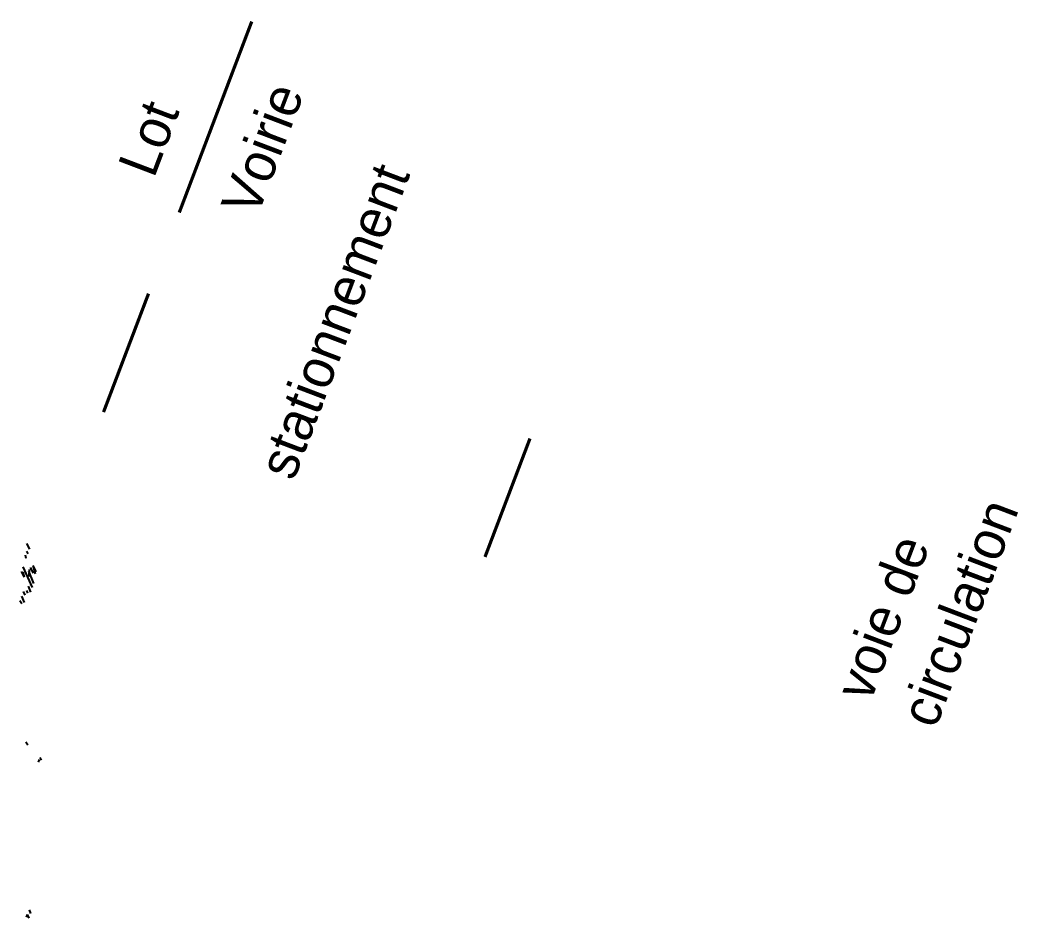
# Model space of a CAD drawing. Header units: metres. Extents: x 1851427 to 1852022, y 5183007 to 5183309.
# Drawn here: x 1851960.11 to 1851975.39, y 5183061.71 to 5183075.46 of the extents above; entities that cross this region are included whole.
import ezdxf
from ezdxf.enums import TextEntityAlignment as Align

# ---------------------------------------------------------------- set-up
doc = ezdxf.new("R2010")
doc.units = ezdxf.units.M
doc.header["$LTSCALE"] = 2.5
doc.linetypes.add('L8', pattern=[0.225, 0.15, -0.075])
for name, color, linetype in [('FEUIL', 7, 'CONTINUOUS'), ('PRO_VOI', 7, 'CONTINUOUS'), ('PRO_VOI_TXT', 7, 'CONTINUOUS')]:
    doc.layers.add(name, color=color, linetype=linetype)
doc.layers.add('PRO_BAT', color=252, linetype='CONTINUOUS', lineweight=18)
doc.layers.add('PRO_PAR', color=1, linetype='CONTINUOUS', lineweight=35)
doc.styles.add('Ecriture', font='')
doc.styles.get('Ecriture').set_extended_font_data('NewsGoth BT')

# ---------------------------------------------------------------- blocks, each defined once
blk = doc.blocks.new('00_prunus')
at = {"layer": 'FEUIL', "color": 62, "linetype": 'Continuous'}
for p, q in [((-2.2462, 6.6698), (-2.2106, 6.7002)), ((-2.2462, 6.6342), (-2.2309, 6.6494)), ((-2.3478, 6.5174), (-2.3122, 6.5682)), ((-2.3478, 6.5326), (-2.3122, 6.5682)), ((-2.2462, 6.5986), (-2.2309, 6.619)), ((-2.363, 6.4158), (-2.2462, 6.5326)), ((-2.363, 6.4462), (-2.297, 6.5174)), ((-2.3325, 6.5478), (-2.3325, 6.5326)), ((-2.3325, 6.5174), (-2.297, 6.5478)), ((-2.3122, 6.4818), (-2.297, 6.5326)), ((-2.2817, 6.4666), (-2.2614, 6.497)), ((-2.2817, 6.4666), (-2.2462, 6.497)), ((-2.363, 6.3802), (-2.3325, 6.4158)), ((-2.3478, 6.365), (-2.3325, 6.3802)), ((-2.3325, 6.3446), (-2.3122, 6.365)), ((-2.3478, 6.2938), (-2.3122, 6.3294)), ((-2.3325, 6.2786), (-2.3122, 6.2938)), ((-2.7389, 5.3286), (-2.7186, 5.3439)), ((-2.871, 5.2626), (-2.8558, 5.2778)), ((-2.8558, 5.2423), (-2.8558, 5.2626)), ((-3.1961, 4.1907), (-3.1758, 4.211)), ((-3.1961, 4.1552), (-3.1758, 4.1755)), ((-3.1758, 4.1552), (-3.1758, 4.1755))]:
    blk.add_line(p, q, dxfattribs=at)

msp = doc.modelspace()

# ---------------------------------------------------------------- linework, layer by layer
at = {"layer": 'PRO_PAR', "const_width": 0.05, "flags": 128}
msp.add_lwpolyline([(1851962.546, 5183072.51), (1851963.656, 5183075.433)], dxfattribs=at)
at = {"layer": 'PRO_VOI', "linetype": 'L8', "const_width": 0.05, "flags": 128}
for points in [[(1851961.386, 5183069.455), (1851962.075, 5183071.268)], [(1851967.229, 5183067.237), (1851967.918, 5183069.05)]]:
    msp.add_lwpolyline(points, dxfattribs=at)

# ---------------------------------------------------------------- block references
at = {"layer": 'PRO_BAT', "xscale": -2.100000000007398, "yscale": 2.099999999994905, "zscale": 2.1, "rotation": 339.22055588187}
msp.add_blockref('00_prunus', (1851950.877, 5183055.932), dxfattribs=at)

# ---------------------------------------------------------------- texts
at = {"layer": 'PRO_VOI_TXT', "color": 157, "true_color": 0x285a87, "style": 'Ecriture'}
for s, p in [('Voirie', (1851963.456, 5183072.526)), ('Lot', (1851961.877, 5183073.126)), ('stationnement', (1851964.017, 5183068.492)), ('circulation', (1851973.85, 5183064.696)), ('voie de', (1851972.851, 5183065.103))]:
    msp.add_text(s, height=0.6, rotation=69.21, dxfattribs=at).set_placement(p, align=Align.MIDDLE_LEFT)

doc.saveas('drawing.dxf')
